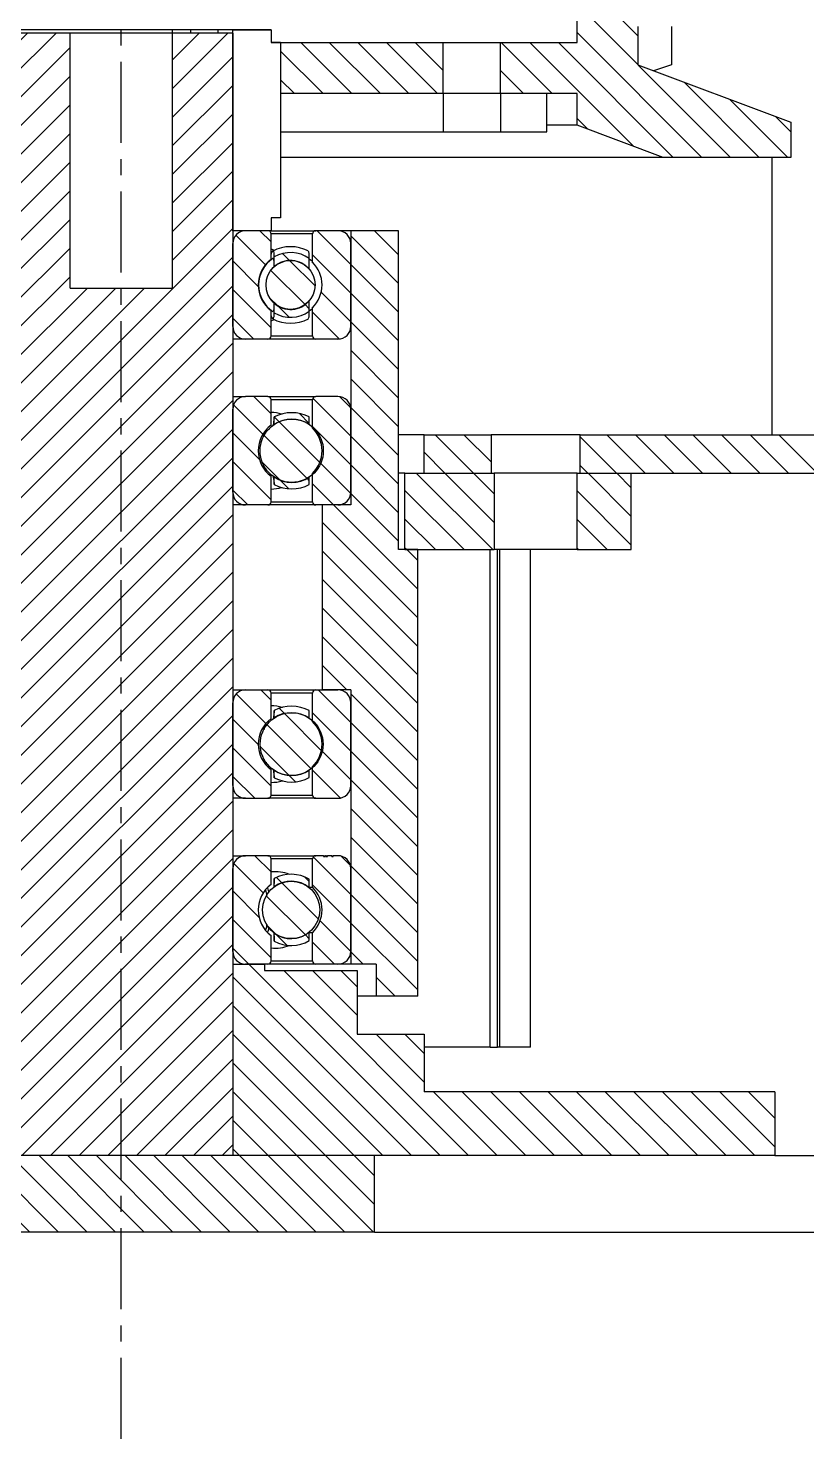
# Model space of a CAD drawing. Header units: millimetres. Extents: x -816 to 2660, y 734 to 4049.
# Drawn here: x 1356.2 to 1478.3, y 2715.3 to 2936.5 of the extents above; entities that cross this region are included whole.
import ezdxf

# ---------------------------------------------------------------- set-up
doc = ezdxf.new("R2010")
doc.units = ezdxf.units.MM
doc.linetypes.add('CENTER', pattern=[10.16, 6.35, -1.27, 1.27, -1.27])
pattern_1 = [(315, (-58.5098, 5330.1535), (2.245064, 2.245064), [])]

msp = doc.modelspace()

# ---------------------------------------------------------------- hatches: boundary and pattern name
at = {"linetype": 'Continuous', "lineweight": 18}
h = msp.add_hatch(dxfattribs=at)
h.set_pattern_fill('ANSI31', color=2, style=0)
h.set_pattern_definition([(45, (-186.9378, -394.402), (-2.245064, 2.245064), [])])
h.paths.add_polyline_path([(1353.32, 2759.73), (1388.32, 2759.73), (1388.32, 2935.73), (1378.82, 2935.73), (1378.82, 2895.73), (1362.82, 2895.73), (1362.82, 2935.73), (1353.32, 2935.73)], flags=0)
h = msp.add_hatch(dxfattribs=at)
h.set_pattern_fill('ANSI31', angle=270, style=0)
h.set_pattern_definition(pattern_1)
edge = h.paths.add_edge_path(flags=0)
edge.add_line((1388.32, 2902.73), (1388.32, 2889.73))
edge.add_arc((1390.32, 2889.73), 2, 180, 270)
edge.add_line((1390.32, 2887.73), (1393.82, 2887.73))
edge.add_arc((1393.82, 2888.23), 0.5, 270, 360)
edge.add_line((1394.32, 2888.23), (1394.32, 2892.23))
edge.add_arc((1397.32, 2896.23), 5, 126.8699, 233.1301, ccw=False)
edge.add_line((1394.32, 2900.23), (1394.32, 2904.23))
edge.add_arc((1393.82, 2904.23), 0.5, 0, 90)
edge.add_line((1393.82, 2904.73), (1390.32, 2904.73))
edge.add_arc((1390.32, 2902.73), 2, 90, 180)
h = msp.add_hatch(dxfattribs=at)
h.set_pattern_fill('ANSI31', angle=270, style=0)
h.set_pattern_definition(pattern_1)
edge = h.paths.add_edge_path(flags=0)
edge.add_arc((1404.82, 2889.73), 2, 270, 360)
edge.add_line((1406.82, 2889.73), (1406.82, 2902.73))
edge.add_arc((1404.82, 2902.73), 2, 0, 90)
edge.add_line((1404.82, 2904.73), (1401.32, 2904.73))
edge.add_arc((1401.32, 2904.23), 0.5, 90, 180)
edge.add_line((1400.82, 2904.23), (1400.82, 2899.8))
edge.add_arc((1397.32, 2896.23), 5, -45.573, 45.573, ccw=False)
edge.add_line((1400.82, 2892.66), (1400.82, 2888.23))
edge.add_arc((1401.32, 2888.23), 0.5, 180, 270)
edge.add_line((1401.32, 2887.73), (1404.82, 2887.73))
h = msp.add_hatch(dxfattribs=at)
h.set_pattern_fill('ANSI31', angle=270, style=0)
h.set_pattern_definition(pattern_1)
h.paths.add_polyline_path([(1402.32, 2832.73), (1406.82, 2832.73), (1406.82, 2789.73), (1410.82, 2789.73), (1410.82, 2784.73), (1417.32, 2784.73), (1417.32, 2854.73), (1414.32, 2854.73), (1414.32, 2904.73), (1406.82, 2904.73), (1406.82, 2861.73), (1402.32, 2861.73)], flags=0)
h = msp.add_hatch(dxfattribs=at)
h.set_pattern_fill('ANSI31', angle=270, style=0)
h.set_pattern_definition(pattern_1)
edge = h.paths.add_edge_path(flags=0)
edge.add_arc((1397.38, 2896.23), 3.84, 270, 630)
h = msp.add_hatch(dxfattribs=at)
h.set_pattern_fill('ANSI31', angle=270, style=0)
h.set_pattern_definition(pattern_1)
edge = h.paths.add_edge_path(flags=0)
edge.add_line((1394.82, 2900.62), (1394.82, 2899.1))
edge.add_arc((1397.38, 2896.23), 3.84, 40.0204, 131.7444, ccw=False)
edge.add_line((1400.32, 2898.7), (1400.32, 2900.37))
edge.add_arc((1397.38, 2896.23), 5.08, 54.5718, 120.2638)
h = msp.add_hatch(dxfattribs=at)
h.set_pattern_fill('ANSI31', angle=270, style=0)
h.set_pattern_definition(pattern_1)
edge = h.paths.add_edge_path(flags=0)
edge.add_line((1400.32, 2892.1), (1400.32, 2893.76))
edge.add_arc((1397.38, 2896.23), 3.84, 228.2556, 319.9796, ccw=False)
edge.add_line((1394.82, 2893.37), (1394.82, 2891.85))
edge.add_arc((1397.38, 2896.23), 5.08, 239.7362, 305.4282)
h = msp.add_hatch(dxfattribs=at)
h.set_pattern_fill('ANSI31', angle=270, style=0)
h.set_pattern_definition(pattern_1)
edge = h.paths.add_edge_path(flags=0)
edge.add_line((1388.32, 2876.73), (1388.32, 2863.73))
edge.add_arc((1390.32, 2863.73), 2, 180, 270)
edge.add_line((1390.32, 2861.73), (1393.82, 2861.73))
edge.add_arc((1393.82, 2862.23), 0.5, 270, 360)
edge.add_line((1394.32, 2862.23), (1394.32, 2866.23))
edge.add_arc((1397.32, 2870.23), 5, 126.8699, 233.1301, ccw=False)
edge.add_line((1394.32, 2874.23), (1394.32, 2878.23))
edge.add_arc((1393.82, 2878.23), 0.5, 0, 90)
edge.add_line((1393.82, 2878.73), (1390.32, 2878.73))
edge.add_arc((1390.32, 2876.73), 2, 90, 180)
h = msp.add_hatch(dxfattribs=at)
h.set_pattern_fill('ANSI31', angle=270, style=0)
h.set_pattern_definition(pattern_1)
edge = h.paths.add_edge_path(flags=0)
edge.add_arc((1404.82, 2863.73), 2, 270, 360)
edge.add_line((1406.82, 2863.73), (1406.82, 2876.73))
edge.add_arc((1404.82, 2876.73), 2, 0, 90)
edge.add_line((1404.82, 2878.73), (1401.32, 2878.73))
edge.add_arc((1401.32, 2878.23), 0.5, 90, 180)
edge.add_line((1400.82, 2878.23), (1400.82, 2873.8))
edge.add_arc((1397.32, 2870.23), 5, -45.573, 45.573, ccw=False)
edge.add_line((1400.82, 2866.66), (1400.82, 2862.23))
edge.add_arc((1401.32, 2862.23), 0.5, 180, 270)
edge.add_line((1401.32, 2861.73), (1404.82, 2861.73))
h = msp.add_hatch(dxfattribs=at)
h.set_pattern_fill('ANSI31', angle=270, style=0)
h.set_pattern_definition(pattern_1)
edge = h.paths.add_edge_path(flags=0)
edge.add_line((1394.82, 2875.53), (1394.82, 2874.37))
edge.add_arc((1397.56, 2870.23), 4.96, 56.2353, 123.5633, ccw=False)
edge.add_line((1400.32, 2874.36), (1400.32, 2875.53))
edge.add_arc((1397.56, 2870.23), 5.97, 62.4811, 117.3619)
h = msp.add_hatch(dxfattribs=at)
h.set_pattern_fill('ANSI31', angle=270, style=0)
h.set_pattern_definition(pattern_1)
edge = h.paths.add_edge_path(flags=0)
edge.add_arc((1397.56, 2870.23), 4.96, 270, 630)
h = msp.add_hatch(dxfattribs=at)
h.set_pattern_fill('ANSI31', angle=270, style=0)
h.set_pattern_definition(pattern_1)
h.paths.add_polyline_path([(1428.82, 2872.73), (1418.32, 2872.73), (1418.32, 2866.73), (1428.82, 2866.73)], flags=0)
h = msp.add_hatch(dxfattribs=at)
h.set_pattern_fill('ANSI31', angle=270, style=0)
h.set_pattern_definition(pattern_1)
h.paths.add_polyline_path([(1415.32, 2866.73), (1415.32, 2854.73), (1429.32, 2854.73), (1429.32, 2866.73)], flags=0)
h = msp.add_hatch(dxfattribs=at)
h.set_pattern_fill('ANSI31', angle=270, style=0)
h.set_pattern_definition(pattern_1)
h.paths.add_polyline_path([(1442.32, 2854.73), (1450.82, 2854.73), (1450.82, 2866.73), (1442.32, 2866.73)], flags=0)
h = msp.add_hatch(dxfattribs=at)
h.set_pattern_fill('ANSI31', angle=270, style=0)
h.set_pattern_definition(pattern_1)
edge = h.paths.add_edge_path(flags=0)
edge.add_line((1400.32, 2864.94), (1400.32, 2866.11))
edge.add_arc((1397.56, 2870.23), 4.96, 236.4367, 303.7647, ccw=False)
edge.add_line((1394.82, 2866.1), (1394.82, 2864.93))
edge.add_arc((1397.56, 2870.23), 5.97, 242.6381, 297.5189)
h = msp.add_hatch(dxfattribs=at)
h.set_pattern_fill('ANSI31', angle=270, style=0)
h.set_pattern_definition(pattern_1)
edge = h.paths.add_edge_path(flags=0)
edge.add_line((1388.32, 2830.73), (1388.32, 2817.73))
edge.add_arc((1390.32, 2817.73), 2, 180, 270)
edge.add_line((1390.32, 2815.73), (1393.82, 2815.73))
edge.add_arc((1393.82, 2816.23), 0.5, 270, 360)
edge.add_line((1394.32, 2816.23), (1394.32, 2820.23))
edge.add_arc((1397.32, 2824.23), 5, 126.8699, 233.1301, ccw=False)
edge.add_line((1394.32, 2828.23), (1394.32, 2832.23))
edge.add_arc((1393.82, 2832.23), 0.5, 0, 90)
edge.add_line((1393.82, 2832.73), (1390.32, 2832.73))
edge.add_arc((1390.32, 2830.73), 2, 90, 180)
h = msp.add_hatch(dxfattribs=at)
h.set_pattern_fill('ANSI31', angle=270, style=0)
h.set_pattern_definition(pattern_1)
edge = h.paths.add_edge_path(flags=0)
edge.add_arc((1404.82, 2817.73), 2, 270, 360)
edge.add_line((1406.82, 2817.73), (1406.82, 2830.73))
edge.add_arc((1404.82, 2830.73), 2, 0, 90)
edge.add_line((1404.82, 2832.73), (1401.32, 2832.73))
edge.add_arc((1401.32, 2832.23), 0.5, 90, 180)
edge.add_line((1400.82, 2832.23), (1400.82, 2827.8))
edge.add_arc((1397.32, 2824.23), 5, -45.573, 45.573, ccw=False)
edge.add_line((1400.82, 2820.66), (1400.82, 2816.23))
edge.add_arc((1401.32, 2816.23), 0.5, 180, 270)
edge.add_line((1401.32, 2815.73), (1404.82, 2815.73))
h = msp.add_hatch(dxfattribs=at)
h.set_pattern_fill('ANSI31', angle=270, style=0)
h.set_pattern_definition(pattern_1)
edge = h.paths.add_edge_path(flags=0)
edge.add_arc((1397.55, 2824.23), 4.93, 270, 630)
h = msp.add_hatch(dxfattribs=at)
h.set_pattern_fill('ANSI31', angle=270, style=0)
h.set_pattern_definition(pattern_1)
edge = h.paths.add_edge_path(flags=0)
edge.add_line((1394.82, 2829.5), (1394.82, 2828.33))
edge.add_arc((1397.55, 2824.23), 4.93, 55.8826, 123.7379, ccw=False)
edge.add_line((1400.32, 2828.31), (1400.32, 2829.49))
edge.add_arc((1397.55, 2824.23), 5.94, 62.2708, 117.4345)
h = msp.add_hatch(dxfattribs=at)
h.set_pattern_fill('ANSI31', angle=270, style=0)
h.set_pattern_definition(pattern_1)
edge = h.paths.add_edge_path(flags=0)
edge.add_line((1400.32, 2818.98), (1400.32, 2820.15))
edge.add_arc((1397.55, 2824.23), 4.93, 236.2621, 304.1174, ccw=False)
edge.add_line((1394.82, 2820.14), (1394.82, 2818.96))
edge.add_arc((1397.55, 2824.23), 5.94, 242.5655, 297.7292)
h = msp.add_hatch(dxfattribs=at)
h.set_pattern_fill('ANSI31', angle=270, style=0)
h.set_pattern_definition(pattern_1)
edge = h.paths.add_edge_path(flags=0)
edge.add_line((1388.32, 2804.73), (1388.32, 2791.73))
edge.add_arc((1390.32, 2791.73), 2, 180, 270)
edge.add_line((1390.32, 2789.73), (1393.82, 2789.73))
edge.add_arc((1393.82, 2790.23), 0.5, 270, 360)
edge.add_line((1394.32, 2790.23), (1394.32, 2794.23))
edge.add_arc((1397.32, 2798.23), 5, 126.8699, 233.1301, ccw=False)
edge.add_line((1394.32, 2802.23), (1394.32, 2806.23))
edge.add_arc((1393.82, 2806.23), 0.5, 0, 90)
edge.add_line((1393.82, 2806.73), (1390.32, 2806.73))
edge.add_arc((1390.32, 2804.73), 2, 90, 180)
h = msp.add_hatch(dxfattribs=at)
h.set_pattern_fill('ANSI31', angle=270, style=0)
h.set_pattern_definition(pattern_1)
edge = h.paths.add_edge_path(flags=0)
edge.add_arc((1397.32, 2798.23), 5, -45.573, 45.573, ccw=False)
edge.add_line((1400.82, 2794.66), (1400.82, 2790.23))
edge.add_arc((1401.32, 2790.23), 0.5, 180, 270)
edge.add_line((1401.32, 2789.73), (1404.82, 2789.73))
edge.add_arc((1404.82, 2791.73), 2, 270, 360)
edge.add_line((1406.82, 2791.73), (1406.82, 2804.73))
edge.add_arc((1404.82, 2804.73), 2, 0, 90)
edge.add_line((1404.82, 2806.73), (1404.05, 2806.73))
edge.add_line((1404.05, 2806.73), (1404.05, 2806.63))
edge.add_line((1404.05, 2806.63), (1403.86, 2806.63))
edge.add_line((1403.86, 2806.63), (1403.86, 2806.73))
edge.add_line((1403.86, 2806.73), (1403.18, 2806.73))
edge.add_line((1403.18, 2806.73), (1403.18, 2806.63))
edge.add_line((1403.18, 2806.63), (1402.99, 2806.63))
edge.add_line((1402.99, 2806.63), (1402.99, 2806.73))
edge.add_line((1402.99, 2806.73), (1402.87, 2806.73))
edge.add_line((1402.87, 2806.73), (1402.87, 2806.63))
edge.add_line((1402.87, 2806.63), (1402.55, 2806.63))
edge.add_line((1402.55, 2806.63), (1402.55, 2806.73))
edge.add_line((1402.55, 2806.73), (1401.32, 2806.73))
edge.add_arc((1401.32, 2806.23), 0.5, 90, 180)
edge.add_line((1400.82, 2806.23), (1400.82, 2801.8))
h = msp.add_hatch(dxfattribs=at)
h.set_pattern_fill('ANSI31', angle=270, style=0)
h.set_pattern_definition(pattern_1)
edge = h.paths.add_edge_path(flags=0)
edge.add_arc((1397.48, 2798.23), 4.5, 270, 630)
h = msp.add_hatch(dxfattribs=at)
h.set_pattern_fill('ANSI31', angle=270, style=0)
h.set_pattern_definition(pattern_1)
edge = h.paths.add_edge_path(flags=0)
edge.add_line((1394.82, 2803.15), (1394.82, 2801.86))
edge.add_arc((1397.48, 2798.23), 4.5, 50.8234, 126.2843, ccw=False)
edge.add_line((1400.32, 2801.72), (1400.32, 2803.04))
edge.add_arc((1397.48, 2798.23), 5.59, 59.4472, 118.438)
h = msp.add_hatch(dxfattribs=at)
h.set_pattern_fill('ANSI31', angle=270, style=0)
h.set_pattern_definition(pattern_1)
edge = h.paths.add_edge_path(flags=0)
edge.add_line((1400.32, 2793.42), (1400.32, 2794.75))
edge.add_arc((1397.48, 2798.23), 4.5, 233.7157, 309.1766, ccw=False)
edge.add_line((1394.82, 2794.61), (1394.82, 2793.32))
edge.add_arc((1397.48, 2798.23), 5.59, 241.562, 300.5528)
h = msp.add_hatch(dxfattribs=at)
h.set_pattern_fill('ANSI31', color=4, angle=270, style=0)
h.set_pattern_definition(pattern_1)
h.paths.add_polyline_path([(1473.32, 2759.73), (1473.32, 2769.73), (1418.32, 2769.73), (1418.32, 2778.73), (1407.82, 2778.73), (1407.82, 2788.73), (1393.32, 2788.73), (1393.32, 2789.73), (1388.32, 2789.73), (1388.32, 2759.73)], flags=0)
h = msp.add_hatch(dxfattribs=at)
h.set_pattern_fill('ANSI31', angle=270, style=0)
h.set_pattern_definition(pattern_1)
h.paths.add_polyline_path([(1331.12, 2747.73), (1410.52, 2747.73), (1410.52, 2759.73), (1331.12, 2759.73)], flags=0)

# ---------------------------------------------------------------- linework, layer by layer
at = {"color": 5, "linetype": 'CENTER', "ltscale": 2}
msp.add_line((1370.82, 2715.31), (1370.82, 2995.57), dxfattribs=at)
at = {"color": 7, "linetype": 'Continuous', "lineweight": 25}
for p, q in [((1442.32, 2934.23), (1442.32, 2946.17)), ((1378.8, 2936.23), (1353.32, 2936.23)), ((1362.82, 2935.73), (1353.32, 2935.73)), ((1362.82, 2895.73), (1362.82, 2935.73)), ((1378.82, 2935.73), (1362.82, 2935.73)), ((1378.8, 2936.23), (1378.8, 2935.73)), ((1381.72, 2936.23), (1378.8, 2936.23)), ((1378.82, 2935.73), (1378.82, 2895.73)), ((1388.32, 2935.73), (1378.82, 2935.73)), ((1381.72, 2935.73), (1381.72, 2936.23)), ((1386.02, 2936.23), (1381.72, 2936.23)), ((1386.02, 2935.73), (1386.02, 2936.23)), ((1388.32, 2936.23), (1386.02, 2936.23)), ((1388.32, 2904.73), (1388.32, 2936.23)), ((1388.32, 2936.23), (1394.32, 2936.23)), ((1388.32, 2935.73), (1388.32, 2759.73)), ((1451.82, 2936.73), (1451.82, 2930.73)), ((1457.13, 2936.73), (1457.13, 2930.73)), ((1394.32, 2934.23), (1442.32, 2934.23)), ((1451.82, 2930.73), (1475.82, 2921.73)), ((1457.13, 2930.73), (1454.32, 2929.8)), ((1442.32, 2926.23), (1395.82, 2926.23)), ((1442.32, 2921.3), (1442.32, 2926.23)), ((1475.82, 2921.73), (1475.82, 2916.23)), ((1442.32, 2921.3), (1437.56, 2921.3)), ((1455.82, 2916.23), (1442.32, 2921.3)), ((1455.82, 2916.23), (1395.82, 2916.23)), ((1475.82, 2916.23), (1455.82, 2916.23)), ((1472.85, 2916.23), (1472.85, 2872.73)), ((1394.32, 2904.73), (1388.32, 2904.73)), ((1393.82, 2904.73), (1390.32, 2904.73)), ((1394.32, 2904.73), (1401.32, 2904.73)), ((1394.32, 2900.23), (1394.32, 2904.23)), ((1400.82, 2899.8), (1400.82, 2904.23)), ((1404.82, 2904.73), (1401.32, 2904.73)), ((1406.82, 2904.73), (1404.82, 2904.73)), ((1406.82, 2904.73), (1406.82, 2861.73)), ((1414.32, 2904.73), (1406.82, 2904.73)), ((1414.32, 2854.73), (1414.32, 2904.73)), ((1388.32, 2889.73), (1388.32, 2902.73)), ((1406.82, 2889.73), (1406.82, 2902.73)), ((1394.82, 2899.1), (1394.82, 2900.62)), ((1400.32, 2898.7), (1400.32, 2900.37)), ((1400.65, 2900.01), (1400.32, 2900.28)), ((1400.74, 2899.8), (1400.82, 2899.8)), ((1362.82, 2895.73), (1378.82, 2895.73)), ((1394.82, 2891.85), (1394.82, 2893.37)), ((1400.32, 2892.1), (1400.32, 2893.76)), ((1394.32, 2888.23), (1394.32, 2892.23)), ((1400.32, 2892.19), (1400.65, 2892.45)), ((1400.82, 2892.66), (1400.74, 2892.66)), ((1400.82, 2888.23), (1400.82, 2892.66)), ((1390.32, 2887.73), (1388.32, 2887.73)), ((1393.82, 2887.73), (1390.32, 2887.73)), ((1401.32, 2887.73), (1393.82, 2887.73)), ((1404.82, 2887.73), (1401.32, 2887.73)), ((1388.32, 2878.73), (1390.32, 2878.73)), ((1393.82, 2878.73), (1390.32, 2878.73)), ((1393.82, 2878.73), (1401.32, 2878.73)), ((1394.32, 2874.23), (1394.32, 2878.23)), ((1400.82, 2873.8), (1400.82, 2878.23)), ((1404.82, 2878.73), (1401.32, 2878.73)), ((1388.32, 2863.73), (1388.32, 2876.73)), ((1394.82, 2874.37), (1394.82, 2875.53)), ((1400.32, 2874.36), (1400.32, 2875.53)), ((1406.82, 2863.73), (1406.82, 2876.73)), ((1393.57, 2873.1), (1393.51, 2873.32)), ((1393.24, 2872.47), (1393.16, 2872.93)), ((1418.32, 2872.73), (1414.32, 2872.73)), ((1418.32, 2866.73), (1418.32, 2872.73)), ((1418.32, 2872.73), (1428.82, 2872.73)), ((1428.82, 2872.73), (1428.82, 2866.73)), ((1442.82, 2872.73), (1428.82, 2872.73)), ((1442.82, 2866.73), (1442.82, 2872.73)), ((1442.82, 2872.73), (1508.76, 2872.73)), ((1393.15, 2867.62), (1393.24, 2867.94)), ((1400.82, 2862.23), (1400.82, 2866.66)), ((1415.32, 2866.73), (1414.32, 2866.73)), ((1415.32, 2854.73), (1415.32, 2866.73)), ((1415.32, 2866.73), (1429.32, 2866.73)), ((1418.32, 2866.73), (1428.82, 2866.73)), ((1429.32, 2866.73), (1429.32, 2854.73)), ((1442.32, 2866.73), (1429.32, 2866.73)), ((1442.32, 2854.73), (1442.32, 2866.73)), ((1442.32, 2866.73), (1450.82, 2866.73)), ((1442.82, 2866.73), (1506.88, 2866.73)), ((1450.82, 2854.73), (1450.82, 2866.73)), ((1394.32, 2862.23), (1394.32, 2866.23)), ((1394.82, 2864.93), (1394.82, 2866.1)), ((1400.32, 2864.94), (1400.32, 2866.11)), ((1390.32, 2861.73), (1388.32, 2861.73)), ((1393.82, 2861.73), (1390.32, 2861.73)), ((1401.32, 2861.73), (1393.82, 2861.73)), ((1404.82, 2861.73), (1401.32, 2861.73)), ((1402.32, 2861.73), (1402.32, 2832.73)), ((1406.82, 2861.73), (1402.32, 2861.73)), ((1417.32, 2854.73), (1414.32, 2854.73)), ((1415.32, 2854.73), (1429.32, 2854.73)), ((1417.32, 2784.73), (1417.32, 2854.73)), ((1428.7, 2776.73), (1428.7, 2854.73)), ((1442.32, 2854.73), (1429.32, 2854.73)), ((1429.82, 2776.73), (1429.82, 2854.73)), ((1430.18, 2776.73), (1430.18, 2854.73)), ((1434.99, 2776.73), (1434.99, 2854.73)), ((1442.32, 2854.73), (1450.82, 2854.73)), ((1388.32, 2832.73), (1390.32, 2832.73)), ((1390.32, 2832.73), (1393.82, 2832.73)), ((1393.82, 2832.73), (1401.32, 2832.73)), ((1394.32, 2828.23), (1394.32, 2832.23)), ((1400.82, 2827.8), (1400.82, 2832.23)), ((1401.32, 2832.73), (1404.82, 2832.73)), ((1406.82, 2832.73), (1402.32, 2832.73)), ((1406.82, 2832.73), (1406.82, 2789.73)), ((1388.32, 2817.73), (1388.32, 2830.73)), ((1394.82, 2828.33), (1394.82, 2829.5)), ((1400.32, 2828.31), (1400.32, 2829.49)), ((1406.82, 2817.73), (1406.82, 2830.73)), ((1393.63, 2827.09), (1393.56, 2827.38)), ((1393.2, 2821.52), (1393.29, 2821.85)), ((1394.32, 2816.23), (1394.32, 2820.23)), ((1394.82, 2818.96), (1394.82, 2820.14)), ((1400.32, 2818.98), (1400.32, 2820.15)), ((1400.82, 2816.23), (1400.82, 2820.66)), ((1390.32, 2815.73), (1388.32, 2815.73)), ((1389.68, 2815.73), (1389.68, 2815.72)), ((1389.89, 2815.73), (1389.89, 2815.72)), ((1390.32, 2815.73), (1393.82, 2815.73)), ((1391.94, 2815.73), (1391.94, 2815.72)), ((1401.32, 2815.73), (1393.82, 2815.73)), ((1397.27, 2815.73), (1397.27, 2815.72)), ((1401.32, 2815.73), (1404.82, 2815.73)), ((1388.32, 2806.73), (1390.32, 2806.73)), ((1393.82, 2806.73), (1390.32, 2806.73)), ((1393.82, 2806.73), (1401.32, 2806.73)), ((1402.55, 2806.73), (1401.32, 2806.73)), ((1401.64, 2806.73), (1401.64, 2806.75)), ((1401.79, 2806.75), (1401.79, 2806.73)), ((1401.84, 2806.73), (1401.84, 2806.75)), ((1402.55, 2806.73), (1402.55, 2806.63)), ((1402.55, 2806.73), (1402.87, 2806.73)), ((1402.87, 2806.63), (1402.87, 2806.73)), ((1402.99, 2806.73), (1402.87, 2806.73)), ((1402.99, 2806.73), (1402.99, 2806.63)), ((1402.99, 2806.73), (1403.16, 2806.73)), ((1403.18, 2806.63), (1403.18, 2806.73)), ((1403.86, 2806.73), (1403.18, 2806.73)), ((1403.18, 2806.63), (1403.18, 2806.73)), ((1403.18, 2806.73), (1403.18, 2806.73)), ((1403.69, 2806.73), (1403.69, 2806.75)), ((1403.86, 2806.73), (1403.86, 2806.63)), ((1403.86, 2806.63), (1403.86, 2806.73)), ((1403.86, 2806.73), (1403.86, 2806.73)), ((1403.86, 2806.63), (1403.86, 2806.73)), ((1403.87, 2806.73), (1404.05, 2806.73)), ((1403.88, 2806.73), (1403.88, 2806.75)), ((1404.05, 2806.63), (1404.05, 2806.73)), ((1404.82, 2806.73), (1404.05, 2806.73)), ((1388.32, 2791.73), (1388.32, 2804.73)), ((1394.32, 2802.23), (1394.32, 2806.23)), ((1400.82, 2801.8), (1400.82, 2806.23)), ((1402.55, 2806.63), (1402.87, 2806.63)), ((1402.99, 2806.63), (1403.18, 2806.63)), ((1403.86, 2806.63), (1404.05, 2806.63)), ((1406.82, 2791.73), (1406.82, 2804.73)), ((1394.82, 2801.86), (1394.82, 2803.15)), ((1400.32, 2801.72), (1400.32, 2803.04)), ((1393.98, 2801.05), (1393.84, 2801.69)), ((1400.32, 2801.8), (1400.82, 2801.8)), ((1394.32, 2790.23), (1394.32, 2794.23)), ((1394.82, 2793.32), (1394.82, 2794.61)), ((1400.32, 2793.42), (1400.32, 2794.75)), ((1400.82, 2794.66), (1400.32, 2794.66)), ((1400.82, 2790.23), (1400.82, 2794.66)), ((1388.32, 2789.73), (1388.32, 2759.73)), ((1388.32, 2789.73), (1393.32, 2789.73)), ((1393.82, 2789.73), (1390.32, 2789.73)), ((1393.32, 2789.73), (1393.32, 2788.73)), ((1401.32, 2789.73), (1393.82, 2789.73)), ((1404.82, 2789.73), (1401.32, 2789.73)), ((1406.82, 2789.73), (1404.82, 2789.73)), ((1410.82, 2789.73), (1406.82, 2789.73)), ((1410.82, 2789.73), (1410.82, 2784.73)), ((1393.32, 2788.73), (1407.82, 2788.73)), ((1407.82, 2788.73), (1407.82, 2778.73)), ((1410.82, 2784.73), (1407.82, 2784.73)), ((1417.32, 2784.73), (1410.82, 2784.73)), ((1407.82, 2778.73), (1418.32, 2778.73)), ((1418.32, 2778.73), (1418.32, 2769.73)), ((1428.7, 2776.73), (1418.32, 2776.73)), ((1428.7, 2776.73), (1429.82, 2776.73)), ((1430.18, 2776.73), (1429.82, 2776.73)), ((1434.99, 2776.73), (1430.18, 2776.73)), ((1473.32, 2769.73), (1418.32, 2769.73)), ((1473.32, 2769.73), (1473.32, 2759.73)), ((1410.52, 2759.73), (1331.12, 2759.73)), ((1388.32, 2759.73), (1353.32, 2759.73)), ((1473.32, 2759.73), (1388.32, 2759.73)), ((1410.52, 2747.73), (1410.52, 2759.73)), ((1473.32, 2759.73), (1503.14, 2759.73)), ((1410.52, 2747.73), (1331.12, 2747.73)), ((1410.52, 2747.73), (1503.14, 2747.73))]:
    msp.add_line(p, q, dxfattribs=at)
at = {"color": 3, "linetype": 'Continuous', "lineweight": 18}
for p, q in [((1442.32, 2944.77), (1451.82, 2935.27)), ((1442.32, 2940.28), (1451.82, 2930.78)), ((1442.32, 2935.79), (1461.87, 2916.23)), ((1395.82, 2932.9), (1402.48, 2926.23)), ((1398.97, 2934.23), (1406.97, 2926.23)), ((1403.46, 2934.23), (1411.46, 2926.23)), ((1407.95, 2934.23), (1415.95, 2926.23)), ((1412.44, 2934.23), (1420.44, 2926.23)), ((1416.93, 2934.23), (1421.32, 2929.85)), ((1430.4, 2934.23), (1438.4, 2926.23)), ((1434.89, 2934.23), (1451.14, 2917.99)), ((1439.38, 2934.23), (1457.38, 2916.23)), ((1451.89, 2930.7), (1466.37, 2916.23)), ((1395.82, 2928.41), (1397.99, 2926.23)), ((1430.32, 2929.83), (1433.91, 2926.23)), ((1424.93, 2926.23), (1424.93, 2926.23)), ((1459.08, 2928.01), (1470.86, 2916.23)), ((1466.26, 2925.32), (1475.35, 2916.23)), ((1442.32, 2922.32), (1443.96, 2920.68)), ((1473.45, 2922.62), (1475.82, 2920.25))]:
    msp.add_line(p, q, dxfattribs=at)
at = {"color": 1, "linetype": 'Continuous', "lineweight": 25}
for p, q in [((1394.32, 2936.23), (1347.32, 2936.23)), ((1394.32, 2936.23), (1394.32, 2934.23)), ((1395.82, 2934.23), (1395.82, 2906.73)), ((1421.32, 2926.23), (1421.32, 2920.23)), ((1430.32, 2926.23), (1430.32, 2920.23)), ((1437.56, 2920.23), (1437.56, 2926.23)), ((1395.82, 2906.73), (1394.32, 2906.73)), ((1394.32, 2906.73), (1394.32, 2904.73))]:
    msp.add_line(p, q, dxfattribs=at)
at = {"color": 1}
for p, q in [((1395.82, 2934.23), (1394.32, 2934.23)), ((1395.82, 2920.23), (1437.56, 2920.23))]:
    msp.add_line(p, q, dxfattribs=at)
at = {"color": 5}
for p, q in [((1421.32, 2926.23), (1421.32, 2934.23)), ((1430.32, 2926.23), (1430.32, 2934.23))]:
    msp.add_line(p, q, dxfattribs=at)
at = {"color": 8, "linetype": 'Continuous', "lineweight": 25}
for p, q in [((1400.82, 2904.23), (1394.32, 2904.23)), ((1394.32, 2888.23), (1400.82, 2888.23)), ((1400.82, 2878.23), (1394.32, 2878.23)), ((1394.32, 2862.23), (1400.82, 2862.23)), ((1400.82, 2832.23), (1394.32, 2832.23)), ((1394.32, 2816.23), (1400.82, 2816.23)), ((1400.82, 2806.23), (1394.32, 2806.23)), ((1394.32, 2790.23), (1400.82, 2790.23))]:
    msp.add_line(p, q, dxfattribs=at)
at = {"color": 7, "linetype": 'Continuous', "lineweight": 18}
for p, q in [((1442.82, 2872.43), (1448.51, 2866.73)), ((1447, 2872.73), (1453, 2866.73)), ((1451.49, 2872.73), (1457.49, 2866.73)), ((1455.98, 2872.73), (1461.98, 2866.73)), ((1460.47, 2872.73), (1466.47, 2866.73)), ((1464.96, 2872.73), (1470.96, 2866.73)), ((1469.45, 2872.73), (1475.45, 2866.73)), ((1473.94, 2872.73), (1479.94, 2866.73)), ((1442.82, 2867.94), (1444.02, 2866.73))]:
    msp.add_line(p, q, dxfattribs=at)
at = {"color": 7, "linetype": 'Continuous', "lineweight": 25, "flags": 128}
for points in [[(1394.8, 2901.65), (1394.77, 2901.66), (1394.32, 2901.85)], [(1394.32, 2890.61), (1394.79, 2890.81), (1394.8, 2890.82)]]:
    msp.add_lwpolyline(points, dxfattribs=at)
at = {"color": 7, "linetype": 'Continuous', "lineweight": 25}
for centre, radius in [((1397.38, 2896.23), 3.84), ((1397.56, 2870.23), 4.96), ((1397.55, 2824.23), 4.93), ((1397.48, 2798.23), 4.5)]:
    msp.add_circle(centre, radius, dxfattribs=at)
for centre, radius, start, end in [((1390.32, 2902.73), 2, 90, 180), ((1393.82, 2904.23), 0.5, 0, 90), ((1401.32, 2904.23), 0.5, 90, 180), ((1404.82, 2902.73), 2, 0, 90), ((1397.38, 2896.23), 6, 62.5081, 117.7474), ((1397.32, 2896.23), 5, 126.8699, 233.1301), ((1397.38, 2896.23), 5, 123.801, 180), ((1397.38, 2896.23), 5.08, 54.5718, 120.2638), ((1397.38, 2896.23), 3.84, 40.0204, 131.7444), ((1397.32, 2896.23), 5, 314.427, 45.573), ((1397.38, 2896.23), 5, 180, 236.4554), ((1397.38, 2896.23), 3.84, 228.2556, 319.9796), ((1397.38, 2896.23), 6, 242.2137, 297.7487), ((1397.38, 2896.23), 5.08, 239.7362, 305.4282), ((1390.32, 2889.73), 2, 180, 270), ((1404.82, 2889.73), 2, 270, 0), ((1393.82, 2888.23), 0.5, 270, 0), ((1401.32, 2888.23), 0.5, 180, 270), ((1390.32, 2876.73), 2, 90, 180), ((1393.82, 2878.23), 0.5, 0, 90), ((1401.32, 2878.23), 0.5, 90, 180), ((1404.82, 2876.73), 2, 0, 90), ((1394.29, 2870.23), 6, 73.5906, 89.7272), ((1397.56, 2870.23), 5.97, 62.4811, 117.3619), ((1397.32, 2870.23), 5, 126.8699, 233.1301), ((1397.56, 2870.23), 4.96, 56.2353, 123.5633), ((1397.32, 2870.23), 5, 314.427, 45.573), ((1394.29, 2870.23), 6, 270.2728, 286.4094), ((1397.56, 2870.23), 4.96, 236.4367, 303.7647), ((1397.56, 2870.23), 5.97, 242.6381, 297.5189), ((1390.32, 2863.73), 2, 180, 270), ((1393.82, 2862.23), 0.5, 270, 0), ((1401.32, 2862.23), 0.5, 180, 270), ((1404.82, 2863.73), 2, 270, 0), ((1390.32, 2830.73), 2, 90, 180), ((1393.82, 2832.23), 0.5, 0, 90), ((1401.32, 2832.23), 0.5, 90, 180), ((1404.82, 2830.73), 2, 0, 90), ((1394.4, 2824.23), 6, 73.6108, 90.7633), ((1397.55, 2824.23), 5.94, 62.2708, 117.4345), ((1397.55, 2824.23), 4.93, 55.8826, 123.7379), ((1397.32, 2824.23), 5, 126.8699, 233.1301), ((1397.32, 2824.23), 5, 314.427, 45.573), ((1397.55, 2824.23), 4.93, 236.2621, 304.1174), ((1394.4, 2824.23), 6, 269.2367, 286.3892), ((1397.55, 2824.23), 5.94, 242.5655, 297.7292), ((1390.32, 2817.73), 2, 180, 270), ((1393.82, 2816.23), 0.5, 270, 0), ((1401.32, 2816.23), 0.5, 180, 270), ((1404.82, 2817.73), 2, 270, 0), ((1390.32, 2804.73), 2, 90, 180), ((1393.82, 2806.23), 0.5, 0, 90), ((1401.32, 2806.23), 0.5, 90, 180), ((1404.82, 2804.73), 2, 0, 90), ((1395, 2798.23), 6, 68.4291, 96.5369), ((1397.48, 2798.23), 5.59, 59.4472, 118.438), ((1397.48, 2798.23), 4.5, 50.8234, 126.2843), ((1397.32, 2798.23), 5, 126.8699, 233.1301), ((1397.32, 2798.23), 5, 314.427, 45.573), ((1397.48, 2798.23), 4.5, 233.7157, 309.1766), ((1390.32, 2791.73), 2, 180, 270), ((1395, 2798.23), 6, 263.4631, 291.5709), ((1397.48, 2798.23), 5.59, 241.562, 300.5528), ((1404.82, 2791.73), 2, 270, 0), ((1393.82, 2790.23), 0.5, 270, 0), ((1401.32, 2790.23), 0.5, 180, 270)]:
    msp.add_arc(centre, radius, start, end, dxfattribs=at)
for points, knots in [([(1394.82, 2900.62), (1394.81, 2900.86), (1394.8, 2901.39), (1394.67, 2901.63), (1394.48, 2901.51), (1394.35, 2901.16), (1394.32, 2901.08)], [0, 0, 0, 0, 0.264917, 0.589074, 0.898783, 1, 1, 1, 1]), ([(1394.82, 2899.1), (1394.81, 2899.38), (1394.81, 2899.96), (1394.74, 2900.41), (1394.64, 2900.38), (1394.6, 2900.36)], [0, 0, 0, 0, 0.338533, 0.71582, 1, 1, 1, 1]), ([(1400.32, 2900.37), (1400.31, 2900.66), (1400.31, 2901.3), (1400.2, 2901.47), (1400.15, 2901.55)], [0, 0, 0, 0, 0.456732, 1, 1, 1, 1]), ([(1392.56, 2897.47), (1392.56, 2897.48), (1392.54, 2897.52), (1392.54, 2897.57), (1392.53, 2897.62)], [0, 0, 0, 0, 0.202601, 1, 1, 1, 1]), ([(1394.6, 2892.12), (1394.64, 2892.09), (1394.73, 2892.04), (1394.8, 2892.45), (1394.82, 2892.98), (1394.82, 2893.33), (1394.82, 2893.37)], [0, 0, 0, 0, 0.256876, 0.605305, 0.959761, 1, 1, 1, 1]), ([(1394.32, 2891.39), (1394.34, 2891.32), (1394.47, 2890.96), (1394.65, 2890.84), (1394.8, 2891.04), (1394.81, 2891.58), (1394.82, 2891.85)], [0, 0, 0, 0, 0.070341, 0.394221, 0.70366, 1, 1, 1, 1]), ([(1400.13, 2890.98), (1400.18, 2891), (1400.29, 2891.06), (1400.32, 2891.61), (1400.32, 2892.05), (1400.32, 2892.1)], [0, 0, 0, 0, 0.364182, 0.924464, 1, 1, 1, 1]), ([(1394.82, 2875.53), (1394.81, 2875.47), (1394.8, 2875.31), (1394.73, 2874.88), (1394.68, 2874.38), (1394.67, 2874.28)], [0, 0, 0, 0, 0.331141, 0.860878, 1, 1, 1, 1]), ([(1393.5, 2867.02), (1393.51, 2867.04), (1393.55, 2867.15), (1393.56, 2867.31), (1393.57, 2867.45)], [0, 0, 0, 0, 0.1330201, 1, 1, 1, 1]), ([(1394.65, 2866.32), (1394.66, 2866.25), (1394.71, 2865.71), (1394.8, 2865.2), (1394.81, 2865.01), (1394.82, 2864.93)], [0, 0, 0, 0, 0.0873214, 0.6397653, 1, 1, 1, 1]), ([(1394.82, 2829.5), (1394.82, 2829.45), (1394.81, 2829.28), (1394.75, 2828.88), (1394.7, 2828.39), (1394.69, 2828.29)], [0, 0, 0, 0, 0.283235, 0.855, 1, 1, 1, 1]), ([(1393.3, 2826.53), (1393.29, 2826.68), (1393.27, 2826.85), (1393.21, 2826.97), (1393.21, 2826.98)], [0, 0, 0, 0, 0.856435, 1, 1, 1, 1]), ([(1393.55, 2820.98), (1393.56, 2821.01), (1393.61, 2821.12), (1393.62, 2821.29), (1393.63, 2821.41)], [0, 0, 0, 0, 0.259451, 1, 1, 1, 1]), ([(1394.68, 2820.2), (1394.69, 2820.17), (1394.74, 2819.68), (1394.8, 2819.24), (1394.81, 2819.03), (1394.82, 2818.96)], [0, 0, 0, 0, 0.040918, 0.66528, 1, 1, 1, 1]), ([(1394.82, 2803.15), (1394.81, 2802.98), (1394.81, 2802.65), (1394.77, 2802.08), (1394.75, 2801.8)], [0, 0, 0, 0, 0.508743, 1, 1, 1, 1]), ([(1393.7, 2800.52), (1393.68, 2800.66), (1393.64, 2800.98), (1393.54, 2801.19), (1393.49, 2801.3)], [0, 0, 0, 0, 0.458273, 1, 1, 1, 1]), ([(1393.46, 2795.06), (1393.5, 2795.12), (1393.61, 2795.35), (1393.66, 2795.7), (1393.7, 2795.95)], [0, 0, 0, 0, 0.284842, 1, 1, 1, 1]), ([(1393.83, 2794.7), (1393.87, 2794.82), (1393.95, 2795.05), (1393.98, 2795.37), (1393.99, 2795.53)], [0, 0, 0, 0, 0.500181, 1, 1, 1, 1]), ([(1394.75, 2794.75), (1394.76, 2794.52), (1394.8, 2793.9), (1394.81, 2793.55), (1394.82, 2793.32)], [0, 0, 0, 0, 0.361597, 1, 1, 1, 1])]:
    msp.add_open_spline(points, degree=3, knots=knots, dxfattribs=at)

doc.saveas('drawing.dxf')
